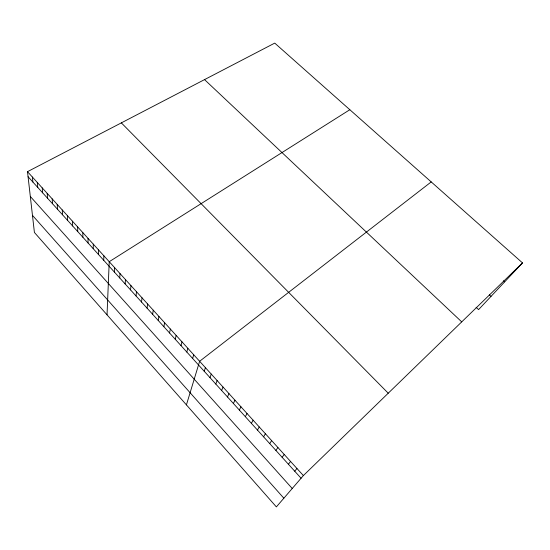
<?xml version="1.0" encoding="UTF-8"?>
<svg xmlns="http://www.w3.org/2000/svg" width="550" height="550" viewBox="0 0 550 550"><rect width="100%" height="100%" fill="white"/><g stroke="black" fill="none" stroke-linecap="round" stroke-linejoin="round"><path stroke-width="0.82" d="M93.252 248.717L93.28 244.131M98.484 254.492L98.56 249.947M103.744 260.308L103.881 255.805M107.03 314.827L109.23 261.697L349.827 109.718M114.373 272.037L114.606 267.623M119.735 277.963L120.024 273.591M125.132 283.924L125.476 279.599M130.563 289.919L130.962 285.636M136.029 295.955L136.483 291.72M141.529 302.026L142.037 297.839M147.063 308.137L147.634 303.999M152.632 314.291L153.257 310.2M158.242 320.485L158.922 316.442M163.879 326.714L164.622 322.719M169.558 332.984L170.363 329.044M175.278 339.295L176.137 335.404M181.026 345.647L181.954 341.811M186.821 352.041L187.804 348.26M192.644 358.483L193.696 354.75M186.423 404.876L199.629 361.281L431.207 181.913M204.236 371.284L205.418 367.654M209.997 377.644L211.241 374.076M215.799 384.051L217.106 380.531M221.636 390.493L223.004 387.035M227.508 396.983L228.944 393.573M233.42 403.507L234.926 400.166M239.374 410.08L240.941 406.794M245.362 416.694L247.005 413.469M251.391 423.356L253.103 420.186M257.462 430.059L259.243 426.944M263.574 436.803L265.416 433.757M269.72 443.596L271.638 440.605M275.907 450.429L277.901 447.507M282.143 457.311L284.206 454.451M288.413 464.241L290.558 461.443M294.731 471.212L296.945 468.483M522.5 262.893L303.38 475.571L276.368 506.894L34.409 232.464L27.5 171.669L274.739 43.106L522.5 262.893L478.582 309.609L476.121 307.319M503.498 280.782L504.68 281.847M489.308 294.821L491.013 296.388M204.538 79.612L461.725 321.881M121.344 122.87L388.238 393.209M27.5 171.669L303.38 475.571M28.078 176.742L301.084 478.232M30.319 196.481L292.236 488.496M32.471 215.373L283.855 498.204M32.374 177.038L32.911 182.084M37.283 182.449L37.771 187.454M42.219 187.887L42.666 192.857M47.19 193.353L47.589 198.289M52.181 198.859L52.539 203.754M57.214 204.401L57.523 209.261M62.267 209.969L62.535 214.796M67.361 215.572L67.574 220.357M72.476 221.217L72.648 225.961M77.633 226.889L77.749 231.598M82.816 232.602L82.885 237.27M88.034 238.349L88.055 242.976"/></g></svg>
